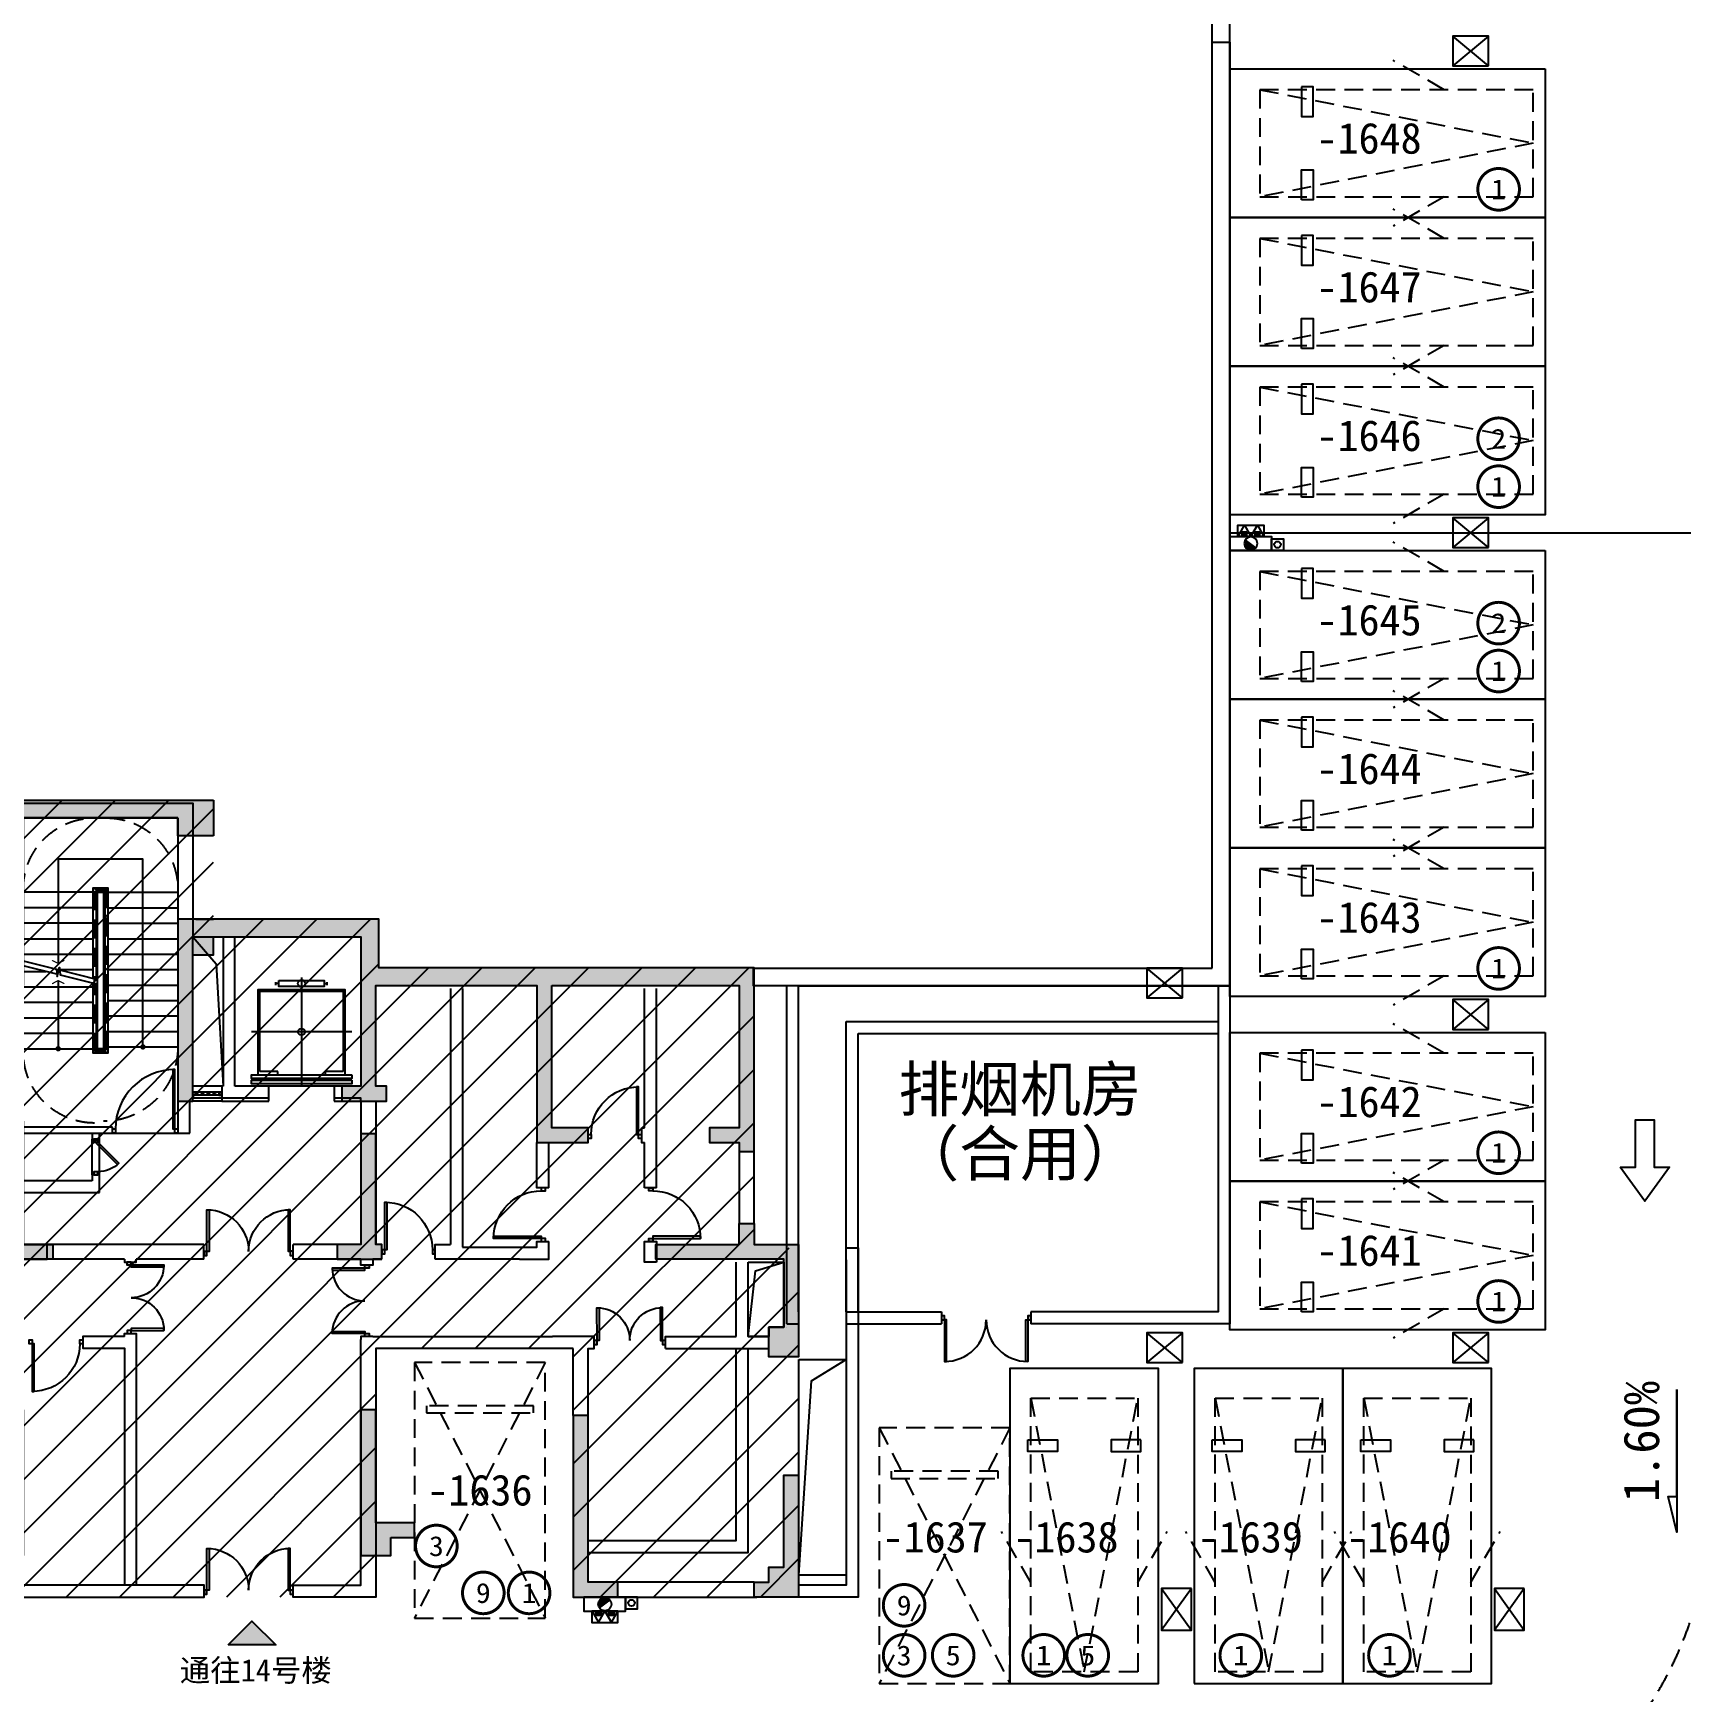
# Model space of a CAD drawing. Header units: millimetres. Extents: x 693907 to 1906102, y -24098 to 332602.
# Drawn here: x 773039 to 800766, y 199045 to 226950 of the extents above; entities that cross this region are included whole.
import ezdxf
from ezdxf.enums import TextEntityAlignment as Align

# ---------------------------------------------------------------- set-up
doc = ezdxf.new("R2010")
doc.units = ezdxf.units.MM
doc.header["$LTSCALE"] = 100
for name, pattern in [('A6-DK-B1F$0$$0$HIDDEN2', [4.7625, 3.175, -1.5875]), ('A6-DK-B1F$0$HIDDEN2', [4.7625, 3.175, -1.5875]), ('X-CORE-BF$0$HIDDEN2', [4.7625, 3.175, -1.5875]), ('X-CORE-BF$0$XG-14CORE-SF$0$X1-CORE-SF$0$HIDDEN2', [4.7625, 3.175, -1.5875])]:
    doc.linetypes.add(name, pattern=pattern)
doc.layers.get('Defpoints').update_dxf_attribs({"color": 189})
for name, color, linetype in [('-ACO-TTLB', 153, 'Continuous'), ('14-HW-B1F$0$S-HATCH-S', 252, 'Continuous'), ('14-HW-B1F$0$xref(dwg引用图层)', 7, 'Continuous'), ('A-HATCH', 251, 'Continuous'), ('A-ROOM-IDEN', 31, 'Continuous'), ('A-WIND-IDEN', 244, 'Continuous'), ('A6-DK-B1F$0$$0$A-PRKG', 175, 'A6-DK-B1F$0$$0$HIDDEN2'), ('A6-DK-B1F$0$A-CONC', 30, 'Continuous'), ('A6-DK-B1F$0$A-DOOR', 190, 'Continuous'), ('A6-DK-B1F$0$A-HOLE-FLOR', 242, 'Continuous'), ('A6-DK-B1F$0$A-PRKG', 175, 'A6-DK-B1F$0$HIDDEN2'), ('A6-DK-B1F$0$A-PRKG-SIGN', 252, 'Continuous'), ('A6-DK-B1F$0$A-TRACK', 77, 'A6-DK-B1F$0$HIDDEN2'), ('A6-DK-B1F$0$A-WALL', 2, 'Continuous'), ('A6-DK-BG-B1F$0$A-DRAIN', 152, 'Continuous'), ('A6-DK-BG-B1F$0$A-STAIR', 142, 'Continuous'), ('A6-W-B1$0$S-WALL-S', 4, 'Continuous'), ('a_parking_number', 120, 'Continuous'), ('DIANJING$0$A-DOOR', 190, 'Continuous'), ('DIANJING$0$A-WALL', 2, 'Continuous'), ('DIANJING$0$XU-CORE-SF$0$XU-CORE-SF$0$A-STAIR', 142, 'Continuous'), ('TP-DK-1(xhs)$0$P-J-DIM-L', 70, 'Continuous'), ('TP-DK-1(xhs)$0$P-X-L', 240, 'Continuous'), ('TP-DK-1(xhs)$0$P-X-M', 2, 'Continuous'), ('TP-DK-1(xhs)$0$P-X-X', 1, 'Continuous'), ('X-BF-14$0$A-WALL', 2, 'Continuous'), ('X-BF-14$0$xref(dwg引用图层)', 7, 'Continuous'), ('X-BF-14$0$XU-CORE-1F-N$0$A-DOOR', 190, 'Continuous'), ('X-BF-14$0$XU-CORE-SF$0$A-DOOR', 190, 'Continuous'), ('X-BF-14$0$XU-CORE-SF$0$XU-CORE-SF$0$A-SILL', 135, 'Continuous'), ('X-CORE-BF$0$A-HOLE-FLOR', 242, 'Continuous'), ('X-CORE-BF$0$A-INDEX', 134, 'Continuous'), ('X-CORE-BF$0$A-RAIL', 55, 'Continuous'), ('X-CORE-BF$0$A-STAIR', 142, 'Continuous'), ('X-CORE-BF$0$A-WALL', 2, 'Continuous'), ('X-CORE-BF$0$XU-CORE-28F-1F$0$A-STAIR', 142, 'Continuous'), ('X-CORE-BF$0$XU-CORE-SF$0$A-EVTR', 193, 'Continuous'), ('X-CORE-BF$0$XU-CORE-SF$0$XU-CORE-SF$0$A-DOOR', 190, 'Continuous'), ('X-CORE-BF$0$XU-CORE-SF$0$XU-CORE-SF$0$A-SILL', 135, 'Continuous'), ('X-CORE-BF$0$XU-CORE-SF$0$XU-CORE-SF$0$A-STAIR', 142, 'Continuous'), ('X-CORE-BF$0$XU-CORE-SF$0$XU-CORE-SF$0$A-WIND', 126, 'Continuous'), ('xref(dwg引用图层)', 7, 'Continuous')]:
    doc.layers.add(name, color=color, linetype=linetype)
doc.layers.add('A6-W-B1$0$S-EDIT', color=241, linetype='Continuous', plot=False)
doc.layers.add('X-CORE-BF$0$XG-14CORE-SF$0$X1-CORE-SF$0$-ACO-PLTW', color=220, linetype='X-CORE-BF$0$XG-14CORE-SF$0$X1-CORE-SF$0$HIDDEN2', plot=False)
doc.layers.add('LVTRY', color=6, linetype='Continuous', lineweight=18)
doc.layers.add('PUB_TEXT', color=7, linetype='Continuous', lineweight=15)
doc.styles.add('-黑体', font='simhei.ttf')
doc.styles.add('A6-DK-BG-B1F$0$华文细黑', font='STXIHEI.TTF')
doc.styles.add('华文细黑', font='STXIHEI.TTF')

# ---------------------------------------------------------------- blocks, each defined once
blk = doc.blocks.new('*U255')
at = {"linetype": 'ByBlock', "lineweight": -2}
for points in [[(86, 735), (85, 35), (50, 35), (51, 735)], [(1416, 734), (1415, 34), (1450, 34), (1451, 734)], [(0, 35), (50, 35), (50, -35), (0, -35)], [(1450, 34), (1500, 34), (1500, -36), (1450, -36)]]:
    blk.add_lwpolyline(points, close=True, dxfattribs=at)
for centre, start, end in [((50, 35), 359.9503, 89.9503), ((1450, 34), 89.9503, 179.9503)]:
    blk.add_arc(centre, 700, start, end, dxfattribs=at)
blk = doc.blocks.new('*U256')
at = {"color": 0, "linetype": 'ByBlock', "lineweight": -2}
for points in [[(-900, -35), (-850, -35), (-850, 35), (-900, 35)], [(-50, -35), (0, -35), (0, 35), (-50, 35)], [(-85, -835), (-85, -35), (-50, -35), (-50, -835)]]:
    blk.add_lwpolyline(points, close=True, dxfattribs=at)
blk.add_arc((-50, -35), 800, 180, 270, dxfattribs=at)
blk = doc.blocks.new('X-CORE-BF$0$XU-CORE-SF$0$A-EVTR-a')
for p, q in [((-430, 1700), (-430, 1750)), ((-380, 1725), (-430, 1725)), ((0, 1825), (0, 0)), ((380, 1725), (430, 1725)), ((430, 1700), (430, 1750)), ((844, 915), (-844, 915)), ((550, 0), (-550, 0))]:
    blk.add_line(p, q)
for points in [[(-380, 1775), (380, 1775), (380, 1675), (-380, 1675)], [(844, 190), (844, 130), (-844, 130), (-844, 190)], [(844, 100), (844, 40), (-844, 40), (-844, 100)]]:
    blk.add_lwpolyline(points, close=True)
for points in [[(-731, 190), (-731, 1625), (731, 1625), (731, 190)], [(-700, 245), (-700, 1595), (700, 1595), (700, 245)], [(-400, 245), (-700, 245)], [(-400, 190), (-400, 245)], [(700, 245), (400, 245)], [(400, 245), (400, 190)]]:
    blk.add_lwpolyline(points)
blk.add_circle((0, 1725), 60)
blk.add_ellipse((0, 915), major_axis=(-60.1, 0), ratio=0.918919, start_param=-1.570796, end_param=4.712389)
blk = doc.blocks.new('*U236')
for p, q in [((-25, 0), (-25, 490)), ((25, 0), (25, 490))]:
    blk.add_line(p, q)
for points in [[(25, 490), (-25, 490), (-25, 440), (25, 440)], [(25, 490), (-25, 490), (-25, 440), (25, 440)], [(22, 487), (-22, 487), (-22, 443), (22, 443)], [(22, 487), (-22, 487), (-22, 443), (22, 443)], [(16, 395), (13, 395), (13, 399), (-16, 445), (-16, 450), (-13, 450), (-13, 446), (16, 400), (16, 395)], [(16, 295), (13, 295), (13, 299), (-16, 345), (-16, 350), (-13, 350), (-13, 346), (16, 300), (16, 295)], [(25, 0), (-25, 0), (-25, 50), (25, 50)], [(25, 0), (-25, 0), (-25, 50), (25, 50)], [(22, 3), (-22, 3), (-22, 47), (22, 47)], [(22, 3), (-22, 3), (-22, 47), (22, 47)], [(16, 195), (13, 195), (13, 199), (-16, 245), (-16, 250), (-13, 250), (-13, 246), (16, 200), (16, 195)], [(16, 95), (13, 95), (13, 99), (-16, 145), (-16, 150), (-13, 150), (-13, 146), (16, 100), (16, 95)]]:
    blk.add_lwpolyline(points, close=True)
blk = doc.blocks.new('*U237')
at = {"color": 0, "linetype": 'ByBlock', "lineweight": -2}
for points in [[(-85, 1035), (-85, 35), (-50, 35), (-50, 1035)], [(-1100, 35), (-1050, 35), (-1050, -35), (-1100, -35)], [(-50, 35), (0, 35), (0, -35), (-50, -35)]]:
    blk.add_lwpolyline(points, close=True, dxfattribs=at)
blk.add_arc((-50, 35), 1000, 90, 180, dxfattribs=at)
blk = doc.blocks.new('*U234')
blk.add_line((0, 1146), (0, 0))
at = {"const_width": 20}
blk.add_lwpolyline([(-103, 1092), (0, 1146), (103, 1092)], dxfattribs=at)
at = {"const_width": 45}
blk.add_lwpolyline([(-6, -22, 1), (6, 22, 1)], format="xyb", close=True, dxfattribs=at)
blk = doc.blocks.new('*U235')
blk.add_lwpolyline([(0, 0), (0, 3158), (1425, 3158), (1425, 1402)])
at = {"const_width": 20}
blk.add_lwpolyline([(1528, 1456), (1425, 1402), (1322, 1456)], dxfattribs=at)
at = {"const_width": 45}
blk.add_lwpolyline([(-6, -22, 1), (6, 22, 1)], format="xyb", close=True, dxfattribs=at)
blk = doc.blocks.new('X-CORE-BF')
at = {"layer": 'X-CORE-BF$0$A-HOLE-FLOR'}
blk.add_lwpolyline([(10090, 11610), (9693, 11157), (9580, 9100)], dxfattribs=at)
at = {"layer": 'X-CORE-BF$0$A-INDEX'}
for points in [[(12940, 11208), (12380, 11068), (12371, 10942), (12332, 11097), (12322, 10971), (11690, 10813)], [(12329, 11055), (11690, 10896)], [(12374, 10984), (12940, 11126)]]:
    blk.add_lwpolyline(points, dxfattribs=at)
at = {"layer": 'X-CORE-BF$0$A-RAIL'}
for points in [[(11765, 10914), (11765, 12435), (11515, 12435), (11515, 9655), (11765, 9655), (11765, 10832)], [(11715, 10819), (11715, 9705), (11565, 9705), (11565, 12385), (11715, 12385), (11715, 10902)]]:
    blk.add_lwpolyline(points, dxfattribs=at)
at = {"layer": 'X-CORE-BF$0$A-STAIR'}
blk.add_lwpolyline([(11590, 12360), (11590, 9730), (11690, 9730), (11690, 12360)], close=True, dxfattribs=at)
at = {"layer": 'X-CORE-BF$0$A-STAIR', "linetype": 'X-CORE-BF$0$HIDDEN2'}
for centre, radius, start, end in [((11540, 12410), 1200, 89.7585, 182.388), ((11740, 12410), 1200, 357.612, 90.2415), ((11590, 9760), 1250, 180, 270), ((11740, 9680), 1200, 270, 1.6924)]:
    blk.add_arc(centre, radius, start, end, dxfattribs=at)
at = {"layer": 'X-CORE-BF$0$A-WALL'}
for p, q in [((12940, 13610), (10340, 13610)), ((10340, 13610), (10340, 8410)), ((12940, 8410), (12940, 13610)), ((9380, 11610), (7260, 11610)), ((7260, 11610), (7260, 9100)), ((9380, 9100), (9380, 11610)), ((10090, 11610), (9580, 11610)), ((9580, 11610), (9580, 9100)), ((10090, 9100), (10090, 11610)), ((13190, 10890), (13190, 8310)), ((7260, 9100), (7710, 9100)), ((7710, 9100), (7710, 8850)), ((8810, 8850), (8810, 9100)), ((8810, 9100), (9380, 9100)), ((9580, 9100), (9600, 9100)), ((9600, 9100), (9600, 8850)), ((10090, 8850), (10090, 9100)), ((10090, 9100), (10090, 9100)), ((7710, 8850), (7583, 8850)), ((9600, 8850), (8810, 8850)), ((10140, 8850), (10090, 8850)), ((10140, 8310), (10140, 8850)), ((10340, 8410), (10340, 8410)), ((10340, 8410), (10340, 8310)), ((11440, 8310), (11440, 8410)), ((11440, 8410), (12940, 8410)), ((13190, 8510), (13190, 8510)), ((13190, 8510), (13190, 8310)), ((10340, 8310), (10140, 8310)), ((11660, 8310), (11440, 8310)), ((11780, 8310), (11660, 8310)), ((11660, 8310), (11660, 8310)), ((13190, 8310), (11780, 8310)), ((11780, 8310), (11780, 8310))]:
    blk.add_line(p, q, dxfattribs=at)
for points in [[(13190, 10890), (13190, 13860), (10090, 13860), (10090, 11610)], [(7010, 9100), (7010, 10790)]]:
    blk.add_lwpolyline(points, dxfattribs=at)
at = {"layer": 'X-CORE-BF$0$XG-14CORE-SF$0$X1-CORE-SF$0$-ACO-PLTW'}
blk.add_lwpolyline([(11740, 12410), (11540, 12410), (11540, 9680), (11740, 9680)], close=True, dxfattribs=at)
at = {"layer": 'X-CORE-BF$0$XU-CORE-28F-1F$0$A-STAIR'}
for p, q in [((11715, 11580), (11690, 11580)), ((12940, 11580), (11765, 11580)), ((11715, 11320), (11690, 11320)), ((12940, 11320), (11765, 11320)), ((11715, 11060), (11690, 11060)), ((12329, 11060), (11765, 11060)), ((12380, 11060), (12341, 11060)), ((12940, 11030), (12557, 11030)), ((11715, 10770), (11690, 10770)), ((12940, 10770), (11765, 10770)), ((11715, 10510), (11690, 10510)), ((12940, 10510), (11765, 10510)), ((11715, 10250), (11690, 10250)), ((12940, 10250), (11765, 10250)), ((11715, 9990), (11690, 9990)), ((12940, 9990), (11765, 9990)), ((11715, 9730), (11690, 9730)), ((12940, 9730), (11765, 9730))]:
    blk.add_line(p, q, dxfattribs=at)
for points in [[(11515, 12360), (10340, 12360)], [(11590, 12360), (11565, 12360)], [(11690, 12360), (11715, 12360)], [(11765, 12360), (12940, 12360)], [(11515, 12100), (10340, 12100)], [(11590, 12100), (11565, 12100)], [(11690, 12100), (11715, 12100)], [(11765, 12100), (12940, 12100)], [(11515, 11840), (10340, 11840)], [(11590, 11840), (11565, 11840)], [(11690, 11840), (11715, 11840)], [(11765, 11840), (12940, 11840)], [(11515, 11580), (10340, 11580)], [(11590, 11580), (11565, 11580)], [(11515, 11320), (10340, 11320)], [(11590, 11320), (11565, 11320)], [(11515, 11060), (10340, 11060)], [(11590, 11060), (11565, 11060)], [(11515, 10800), (10340, 10800)], [(11590, 10800), (11565, 10800)], [(11515, 10540), (10340, 10540)], [(11590, 10540), (11565, 10540)], [(11515, 10280), (10340, 10280)], [(11590, 10280), (11565, 10280)], [(11515, 10020), (10340, 10020)], [(11590, 10020), (11565, 10020)], [(11515, 9760), (10340, 9760)], [(11590, 9760), (11565, 9760)]]:
    blk.add_lwpolyline(points, dxfattribs=at)
at = {"layer": 'X-CORE-BF$0$XU-CORE-SF$0$XU-CORE-SF$0$A-SILL'}
for points in [[(9600, 9100), (10090, 9100)], [(9600, 8850), (10090, 8850)]]:
    blk.add_lwpolyline(points, dxfattribs=at)
at = {"layer": 'X-CORE-BF$0$XU-CORE-SF$0$XU-CORE-SF$0$A-STAIR'}
blk.add_lwpolyline([(11440, 8310), (10340, 8310)], dxfattribs=at)
at = {"layer": 'X-CORE-BF$0$A-INDEX'}
blk.add_blockref('*U235', (10927, 9760), dxfattribs=at)
at = {"layer": 'X-CORE-BF$0$A-INDEX', "xscale": -1}
blk.add_blockref('*U234', (12352, 9730), dxfattribs=at)
at = {"layer": 'X-CORE-BF$0$XU-CORE-SF$0$A-EVTR', "xscale": -1}
blk.add_blockref('X-CORE-BF$0$XU-CORE-SF$0$A-EVTR-a', (8260, 9100), dxfattribs=at)
at = {"layer": 'X-CORE-BF$0$XU-CORE-SF$0$XU-CORE-SF$0$A-DOOR', "extrusion": (0, 0, -1), "zscale": -1}
blk.add_blockref('*U237', (-10340, 8345), dxfattribs=at)
at = {"layer": 'X-CORE-BF$0$XU-CORE-SF$0$XU-CORE-SF$0$A-WIND', "rotation": 270}
blk.add_blockref('*U236', (9600, 8973), dxfattribs=at)
blk = doc.blocks.new('*U252')
at = {"color": 0, "linetype": 'ByBlock', "lineweight": -2}
for points in [[(-85, 835), (-85, 35), (-50, 35), (-50, 835)], [(-900, 35), (-850, 35), (-850, -35), (-900, -35)], [(-50, 35), (0, 35), (0, -35), (-50, -35)]]:
    blk.add_lwpolyline(points, close=True, dxfattribs=at)
blk.add_arc((-50, 35), 800, 90, 180, dxfattribs=at)
blk = doc.blocks.new('*U258')
at = {"color": 0, "linetype": 'ByBlock', "lineweight": -2}
for points in [[(85, 835), (85, 35), (50, 35), (50, 835)], [(50, 35), (0, 35), (0, -35), (50, -35)], [(900, 35), (850, 35), (850, -35), (900, -35)]]:
    blk.add_lwpolyline(points, close=True, dxfattribs=at)
blk.add_arc((50, 35), 800, 360, 90, dxfattribs=at)
blk = doc.blocks.new('*U257')
at = {"linetype": 'ByBlock', "lineweight": -2}
for points in [[(86, 585), (85, 35), (50, 35), (51, 585)], [(1116, 584), (1115, 34), (1150, 34), (1151, 584)], [(0, 35), (50, 35), (50, -35), (0, -35)], [(1150, 34), (1200, 34), (1200, -36), (1150, -36)]]:
    blk.add_lwpolyline(points, close=True, dxfattribs=at)
for centre, start, end in [((50, 35), 359.9503, 89.9503), ((1150, 34), 89.9503, 179.9503)]:
    blk.add_arc(centre, 550, start, end, dxfattribs=at)
blk = doc.blocks.new('*U261')
at = {"linetype": 'ByBlock', "lineweight": -2}
for points in [[(-428, 364), (-75, 10), (-50, 35), (-404, 389)], [(-600, 35), (-550, 35), (-550, -35), (-600, -35)], [(-50, 35), (0, 35), (0, -35), (-50, -35)]]:
    blk.add_lwpolyline(points, close=True, dxfattribs=at)
blk.add_arc((-50, 35), 500, 135, 180, dxfattribs=at)
blk = doc.blocks.new('DIANJING')
at = {"layer": 'DIANJING$0$A-WALL'}
for p, q in [((13190, 8510), (13190, 8510)), ((13190, 8510), (13190, 6190)), ((11660, 8310), (11540, 8310)), ((11660, 8210), (11660, 8310)), ((11780, 8210), (11660, 8210)), ((12940, 8310), (11780, 8310)), ((11780, 8310), (11780, 8210)), ((12940, 7510), (12940, 8310)), ((11660, 7310), (11660, 7610)), ((11660, 7610), (11780, 7610)), ((11780, 7610), (11780, 7510)), ((11780, 7310), (11660, 7310)), ((11780, 7510), (12940, 7510)), ((12940, 7310), (11780, 7310)), ((11780, 7310), (11780, 7310)), ((12940, 6440), (12940, 7310)), ((12540, 6430), (12540, 6440)), ((12540, 6440), (12940, 6440)), ((12540, 6190), (12540, 6430)), ((12540, 6430), (12540, 6430)), ((13190, 6190), (12540, 6190))]:
    blk.add_line(p, q, dxfattribs=at)
at = {"layer": 'DIANJING$0$XU-CORE-SF$0$XU-CORE-SF$0$A-STAIR'}
for points in [[(11660, 7610), (11660, 8210)], [(11780, 7610), (11780, 8210)]]:
    blk.add_lwpolyline(points, dxfattribs=at)
at = {"layer": 'DIANJING$0$A-DOOR', "rotation": 90}
blk.add_blockref('*U261', (11720, 8210), dxfattribs=at)
blk = doc.blocks.new('X-BF-14')
at = {"layer": 'X-BF-14$0$A-WALL'}
for p, q in [((35808, 6190), (34390, 6190)), ((34845, 6390), (35808, 6390))]:
    blk.add_line(p, q, dxfattribs=at)
for points in [[(34645, 10740), (34645, 6440)], [(34845, 10740), (34845, 6390)], [(37910, 8400), (37910, 10740)], [(38110, 7390), (38110, 10740)], [(31590, 8900), (30800, 8900)], [(33140, 8850), (33140, 6440), (32000, 6440)], [(33140, 8850), (33140, 8900), (32690, 8900)], [(33390, 8850), (33390, 6440)], [(37860, 8400), (37860, 8150), (37910, 8150)], [(37860, 8400), (37910, 8400)], [(36300, 7390), (36100, 7390), (36100, 8150)], [(36300, 7390), (36300, 8150)], [(37910, 7390), (37910, 8150)], [(39500, 8000), (39500, 6790)], [(39750, 6790), (39750, 8000)], [(38110, 7390), (37910, 7390)], [(30499, 6440), (27860, 6440)], [(30499, 6190), (30499, 6440)], [(32000, 6190), (32000, 6440)], [(33490, 6440), (33390, 6440)], [(33490, 6190), (33490, 6440)], [(34390, 6190), (34390, 6440), (34645, 6440)], [(35808, 6390), (36100, 6390), (36100, 6490), (36300, 6490)], [(35808, 6190), (36300, 6190), (36300, 6490)], [(38110, 6140), (37910, 6140), (37910, 6490), (38110, 6490), (38110, 6140)], [(29160, 6190), (27860, 6190)], [(29160, 6190), (29160, 6143), (29360, 6143), (29360, 6190)], [(30499, 6190), (29360, 6190)], [(33140, 6190), (32000, 6190)], [(33340, 6190), (33340, 6090), (33140, 6090), (33140, 6190)], [(33490, 6190), (33340, 6190)], [(33390, 6190), (33390, 6190), (33340, 6190)], [(39450, 4890), (39450, 6140)], [(39650, 4890), (39650, 6140)], [(41300, 6180), (41300, 6380), (41500, 6380), (41500, 510), (40500, 510)], [(41300, 6180), (41300, 6180), (41300, 710), (40500, 710)], [(29160, 4893), (28460, 4893), (28460, 4693), (29160, 4693), (29160, 710)], [(29160, 4893), (29160, 4943), (29360, 4943), (29360, 4893)], [(29360, 4893), (29360, 710)], [(36363, 4690), (36363, 4690), (33390, 4690), (33390, 510), (32000, 510), (32000, 710), (33140, 710), (33140, 4840)], [(33340, 4890), (33340, 4890), (33140, 4890), (33140, 4840)], [(33340, 4890), (36363, 4890)], [(36960, 3560), (36960, 4690), (37060, 4690), (37060, 4890), (36363, 4890), (36363, 4890)], [(38260, 4690), (38260, 4890), (39450, 4890)], [(39650, 4890), (40000, 4890)], [(27210, 4693), (27210, 510), (30500, 510), (30500, 710), (27210, 710)], [(36710, 4690), (36363, 4690)], [(36710, 3560), (36710, 4690)], [(36960, 1260), (39650, 1260), (39650, 4690)], [(36960, 1460), (39450, 1460), (39450, 4690)], [(38260, 4690), (40000, 4690)], [(39750, 760), (37461, 760)], [(37460, 510), (39800, 510)]]:
    blk.add_lwpolyline(points, dxfattribs=at)
at = {"layer": 'X-BF-14$0$A-WALL', "color": 1, "linetype": 'ByBlock'}
blk.add_lwpolyline([(39650, 6140), (40250, 6140), (40250, 5050), (40000, 5050), (40000, 4890), (39650, 4890)], close=True, dxfattribs=at)
blk.add_lwpolyline([(39650, 4890), (39774, 5994), (40250, 6140)], dxfattribs=at)
at = {"layer": 'X-BF-14$0$XU-CORE-SF$0$XU-CORE-SF$0$A-SILL'}
blk.add_lwpolyline([(30800, 8900), (30310, 8900)], dxfattribs=at)
at = {"layer": 'X-BF-14$0$xref(dwg引用图层)', "xscale": -1}
blk.add_blockref('X-CORE-BF', (40400, 0), dxfattribs=at)
at = {"layer": 'X-BF-14$0$xref(dwg引用图层)', "xscale": -1, "rotation": 359.9999996203618}
blk.add_blockref('DIANJING', (40400, 0), dxfattribs=at)
at = {"layer": 'X-BF-14$0$XU-CORE-1F-N$0$A-DOOR', "xscale": -1}
for name, p in [('*U255', (32000, 6288)), ('*U257', (38260, 4791)), ('*U255', (32000, 593))]:
    blk.add_blockref(name, p, dxfattribs=at)
at = {"layer": 'X-BF-14$0$XU-CORE-1F-N$0$A-DOOR', "xscale": -1, "rotation": 270}
blk.add_blockref('*U257', (29240, 4943), dxfattribs=at)
at = {"layer": 'X-BF-14$0$XU-CORE-1F-N$0$A-DOOR', "rotation": 90}
blk.add_blockref('*U257', (33240, 4890), dxfattribs=at)
at = {"layer": 'X-BF-14$0$XU-CORE-SF$0$A-DOOR', "extrusion": (0, 0, -1), "zscale": -1}
for name, p in [('*U258', (-37860, 8255)), ('*U252', (-33490, 6315)), ('*U256', (-27560, 4802))]:
    blk.add_blockref(name, p, dxfattribs=at)
at = {"layer": 'X-BF-14$0$XU-CORE-SF$0$A-DOOR', "extrusion": (0, 0, -1), "zscale": -1, "rotation": 270}
for name, p in [('*U252', (-36206, 6490)), ('*U256', (-38014, 6490))]:
    blk.add_blockref(name, p, dxfattribs=at)
blk = doc.blocks.new('14#-W-B1F')
at = {"color": 0, "linetype": 'ByBlock', "lineweight": -2}
for p, q in [((9740, 13910), (13240, 13910)), ((9740, 13310), (9740, 13910)), ((13240, 13910), (13240, 13295)), ((27160, 11090), (27160, 13910)), ((27160, 13910), (27460, 13910)), ((27460, 13910), (30660, 13910)), ((30660, 13910), (30660, 13310)), ((10340, 13610), (10340, 13310)), ((12940, 13610), (10340, 13610)), ((12940, 13510), (12940, 13610)), ((12940, 10790), (12940, 13510)), ((27460, 13610), (27460, 10790)), ((30060, 13610), (27460, 13610)), ((30060, 13310), (30060, 13610)), ((10340, 13310), (9740, 13310)), ((13240, 13295), (13240, 11090)), ((13240, 13295), (13240, 13295)), ((30660, 13310), (30060, 13310)), ((15800, 11090), (15800, 12210)), ((15800, 12210), (24600, 12210)), ((24600, 12210), (24600, 11090)), ((16150, 11860), (19300, 11860)), ((16150, 11860), (16150, 8400)), ((19300, 8400), (19300, 11860)), ((19550, 11860), (20850, 11860)), ((19550, 11860), (19550, 8150)), ((20850, 11860), (20850, 8150)), ((21100, 11860), (24250, 11860)), ((21100, 8400), (21100, 11860)), ((24250, 8400), (24250, 11860)), ((30360, 11910), (30660, 11910)), ((13240, 11090), (15450, 11090)), ((15450, 11090), (15800, 11090)), ((24600, 11090), (27160, 11090)), ((15900, 10790), (12940, 10790)), ((15900, 8150), (15900, 10790)), ((24500, 10790), (24500, 8150)), ((27460, 10790), (24500, 10790)), ((16150, 8400), (16760, 8400)), ((16760, 8400), (16760, 8150)), ((18950, 8400), (19300, 8400)), ((18950, 8150), (18950, 8400)), ((21450, 8400), (21100, 8400)), ((21450, 8150), (21450, 8400)), ((23640, 8400), (24250, 8400)), ((23640, 8150), (23640, 8400)), ((16760, 8150), (15900, 8150)), ((19300, 8150), (18950, 8150)), ((19300, 7700), (19300, 8150)), ((19550, 8150), (19550, 7700)), ((20850, 8150), (20850, 7700)), ((21100, 8150), (21450, 8150)), ((21100, 7700), (21100, 8150)), ((24500, 8150), (23640, 8150)), ((39750, 8150), (39750, 8150)), ((19550, 7700), (19300, 7700)), ((20850, 7700), (21100, 7700)), ((-50, 6490), (-50, 6490)), ((40300, 5050), (40300, 5050)), ((37200, 510), (37200, 510))]:
    blk.add_line(p, q, dxfattribs=at)
for points in [[(9740, 11610), (9740, 11310), (10090, 11310), (10090, 8850), (10340, 8850), (10340, 11910), (6960, 11910), (6960, 11090), (650, 11090), (650, 6490), (-100, 6490), (-100, 510), (4440, 510), (4440, 810), (3690, 810), (3690, 3560), (3440, 3560), (3440, 810), (200, 810), (200, 6190), (250, 6190), (250, 6190), (2300, 6190), (2300, 6440), (950, 6440), (950, 8150), (1250, 8150), (1250, 8400), (950, 8400), (950, 10790), (4050, 10790), (4050, 8400), (3440, 8400), (3440, 8150), (4300, 8150), (4300, 10790), (7010, 10790), (7010, 9100), (6833, 9100), (6833, 8850), (7583, 8850), (7583, 9100), (7260, 9100), (7260, 11610), (9740, 11610)], [(36350, 10790), (39500, 10790), (39500, 8400), (39000, 8400), (39000, 8150), (39500, 8150), (39500, 8000), (39750, 8000), (39750, 9250), (39750, 11090), (36350, 11090), (33440, 11090), (33440, 11910), (30060, 11910), (30060, 8850), (30310, 8850), (30310, 11310), (30660, 11310), (30660, 11610), (33140, 11610), (33140, 9100), (32817, 9100), (32817, 8850), (33340, 8850), (33567, 8850), (33567, 9100), (33390, 9100), (33390, 10790), (36100, 10790), (36100, 8150), (36960, 8150), (36960, 8400), (36350, 8400), (36350, 10790)], [(40500, 5050), (40500, 5050), (40500, 4550), (40000, 4550), (40000, 5050), (40250, 5050), (40250, 6190), (38100, 6190), (38100, 6440), (39500, 6440), (39500, 6790), (39750, 6790), (39750, 6440), (40500, 6440), (40500, 4740), (40500, 4740)], [(27460, 1210), (27210, 1210), (27210, 1510), (26560, 1510), (26560, 1760), (27210, 1760), (27210, 3660), (27460, 3660), (27460, 1210)], [(16510, 510), (17260, 510), (17260, 760), (17010, 760), (17010, 1035), (16760, 1035), (16760, 3560), (16510, 3560), (16510, 810)], [(40500, 2060), (40500, 560), (40500, 510), (39750, 510), (39750, 760), (40000, 760), (40000, 1010), (40250, 1010), (40250, 2560), (40500, 2560), (40500, 2060)], [(16510, 1035), (16510, 510), (17010, 510)], [(23890, 1010), (23891, 1010), (23891, 510), (23392, 510)], [(40500, 1010), (40500, 510), (40000, 510)]]:
    blk.add_lwpolyline(points, dxfattribs=at)
for points in [[(13190, 8510), (12940, 8510), (12940, 6440), (12440, 6440), (12440, 6190), (13190, 6190)], [(27210, 8510), (27460, 8510), (27460, 6440), (27960, 6440), (27960, 6190), (27210, 6190)], [(6910, 6190), (6910, 6440), (7010, 6440), (7010, 8300), (7260, 8300), (7260, 6440), (7660, 6440), (7660, 6190), (7060, 6190)], [(33490, 6190), (33490, 6440), (33390, 6440), (33390, 8300), (33140, 8300), (33140, 6440), (32740, 6440), (32740, 6190), (33340, 6190)], [(19300, 6440), (17450, 6440), (17450, 6190), (19550, 6190), (19550, 6940), (19300, 6940)], [(21100, 6440), (22950, 6440), (22950, 6190), (20850, 6190), (20850, 6940), (21100, 6940)], [(7260, 1210), (6760, 1210), (6760, 1510), (6360, 1510), (6360, 1760), (7010, 1760), (7010, 3660), (7260, 3660), (7260, 1710)], [(13190, 1510), (13840, 1510), (13840, 1760), (13190, 1760), (13190, 3660), (12940, 3660), (12940, 1210), (13190, 1210)], [(33640, 1510), (34040, 1510), (34040, 1760), (33390, 1760), (33390, 3660), (33140, 3660), (33140, 1710), (33140, 1210), (33640, 1210)], [(23392, 760), (23392, 1010), (23640, 1010), (23640, 3560), (23890, 3560), (23891, 510), (23140, 510), (23140, 760)], [(37461, 510), (37461, 760), (36960, 760), (36960, 3560), (36710, 3560), (36711, 510)]]:
    blk.add_lwpolyline(points, close=True, dxfattribs=at)
blk = doc.blocks.new('14-HW-B1F')
at = {"layer": '14-HW-B1F$0$S-HATCH-S'}
h = blk.add_hatch(color=256, dxfattribs=at)
h.dxf.hatch_style = 1
h.paths.add_polyline_path([(18950, 8150), (18950, 8400), (19300, 8400), (19300, 11860), (16150, 11860), (16150, 8400), (16760, 8400), (16760, 8150), (15900, 8150), (15900, 10790), (12940, 10790), (12940, 13510), (12940, 13610), (10340, 13610), (10340, 13310), (9740, 13310), (9740, 13910), (13240, 13910), (13240, 13295), (13240, 13295), (13240, 11090), (15450, 11090), (15800, 11090), (15800, 12210), (24600, 12210), (24600, 11090), (27160, 11090), (27160, 13910), (27460, 13910), (30660, 13910), (30660, 13310), (30060, 13310), (30060, 13610), (27460, 13610), (27460, 10790), (24500, 10790), (24500, 8150), (23640, 8150), (23640, 8400), (24250, 8400), (24250, 11860), (21100, 11860), (21100, 8400), (21450, 8400), (21450, 8150), (21100, 8150), (21100, 7700), (20850, 7700), (20850, 8150), (20850, 11860), (19550, 11860), (19550, 8150), (19550, 7700), (19300, 7700), (19300, 8150)])
h = blk.add_hatch(color=256, dxfattribs=at)
h.dxf.hatch_style = 1
h.paths.add_polyline_path([(33440, 11910), (30060, 11910), (30060, 8850), (30310, 8850), (30310, 11310), (30660, 11310), (30660, 11610), (33140, 11610), (33140, 9100), (32817, 9100), (32817, 8850), (33340, 8850), (33567, 8850), (33567, 9100), (33390, 9100), (33390, 10790), (36100, 10790), (36100, 8150), (36960, 8150), (36960, 8400), (36350, 8400), (36350, 10790), (39500, 10790), (39500, 8400), (39000, 8400), (39000, 8150), (39500, 8150), (39500, 8000), (39750, 8000), (39750, 9250), (39750, 11090), (36350, 11090), (33440, 11090)])
h = blk.add_hatch(color=256, dxfattribs=at)
h.dxf.hatch_style = 1
h.paths.add_polyline_path([(27210, 8510), (27460, 8510), (27460, 6440), (27960, 6440), (27960, 6190), (27210, 6190)])
h = blk.add_hatch(color=256, dxfattribs=at)
h.dxf.hatch_style = 1
h.paths.add_polyline_path([(33490, 6190), (33490, 6440), (33390, 6440), (33390, 8300), (33140, 8300), (33140, 6440), (32740, 6440), (32740, 6190), (33340, 6190)], flags=17)
h = blk.add_hatch(color=256, dxfattribs=at)
h.dxf.hatch_style = 1
h.paths.add_polyline_path([(40500, 6440), (39750, 6440), (39750, 6790), (39500, 6790), (39500, 6440), (38100, 6440), (38100, 6190), (40250, 6190), (40250, 5050), (40000, 5050), (40000, 4550), (40500, 4550), (40500, 5050)])
blk.add_hatch(color=256, dxfattribs=at).paths.add_polyline_path([(33390, 3660), (33140, 3660), (33140, 1710), (33140, 1210), (33640, 1210), (33640, 1510), (34040, 1510), (34040, 1760), (33390, 1760)])
h = blk.add_hatch(color=256, dxfattribs=at)
h.dxf.hatch_style = 1
h.paths.add_polyline_path([(37461, 510), (37461, 760), (36960, 760), (36960, 3560), (36710, 3560), (36711, 510)], flags=17)
h = blk.add_hatch(color=256, dxfattribs=at)
h.dxf.hatch_style = 1
h.paths.add_polyline_path([(40500, 2560), (40250, 2560), (40250, 1010), (40000, 1010), (40000, 760), (39750, 760), (39750, 510), (40500, 510), (40500, 560), (40500, 2060)])
at = {"layer": '14-HW-B1F$0$xref(dwg引用图层)'}
blk.add_blockref('14#-W-B1F', (0, 0), dxfattribs=at)
blk = doc.blocks.new('BF1')
at = {"layer": 'xref(dwg引用图层)'}
for name in ['14-HW-B1F', '14#-W-B1F']:
    blk.add_blockref(name, (3195, 200145), dxfattribs=at)
blk = doc.blocks.new('TP-DK-1(xhs)$0$PG01.1')
at = {"color": 1}
for p, q in [((108, 187), (0, 0)), ((80, 72), (66, 58)), ((89, 72), (66, 48)), ((99, 72), (66, 39)), ((109, 72), (66, 29)), ((118, 72), (66, 20)), ((128, 72), (66, 10)), ((138, 72), (66, 0)), ((147, 72), (76, 0)), ((150, 65), (85, 0)), ((150, 56), (94, 0)), ((150, 46), (104, 0)), ((216, 0), (108, 187)), ((150, 36), (114, 0)), ((150, 27), (123, 0)), ((150, 17), (133, 0)), ((150, 8), (142, 0)), ((324, 187), (216, 0)), ((296, 72), (282, 58)), ((305, 72), (282, 48)), ((315, 72), (282, 39)), ((325, 72), (282, 29)), ((334, 72), (282, 20)), ((344, 72), (282, 10)), ((354, 72), (282, 0)), ((363, 72), (292, 0)), ((366, 65), (301, 0)), ((366, 56), (310, 0)), ((366, 46), (320, 0)), ((432, 0), (324, 187)), ((366, 36), (330, 0)), ((366, 27), (339, 0)), ((366, 17), (349, 0)), ((366, 8), (358, 0))]:
    blk.add_line(p, q, dxfattribs=at)
at = {"color": 2}
for p, q in [((0, 0), (216, 0)), ((216, 0), (432, 0))]:
    blk.add_line(p, q, dxfattribs=at)
at = {"color": 1}
for points in [[(0, 0), (436, 0), (436, 190), (0, 190)], [(66, 72), (150, 72), (150, 0), (66, 0)], [(282, 72), (366, 72), (366, 0), (282, 0)]]:
    blk.add_lwpolyline(points, close=True, dxfattribs=at)
blk = doc.blocks.new('TP-DK-1(xhs)$0$PG02.4')
blk.add_hatch(color=1).paths.add_polyline_path([(265, 48, 0.699012), (461, 120, 0.141488), (444, 179)])
at = {"color": 1}
blk.add_line((265, 48), (444, 179), dxfattribs=at)
blk.add_lwpolyline([(0, 0), (700, 0), (700, 240), (0, 240)], close=True, dxfattribs=at)
blk.add_circle((350, 120), 111, dxfattribs=at)
blk = doc.blocks.new('TP-DK-1(xhs)')
at = {"layer": 'TP-DK-1(xhs)$0$P-J-DIM-L', "color": 8, "true_color": 0x808080, "elevation": 0}
blk.add_lwpolyline([(51650, 218250), (51650, 218450), (51850, 218450), (51850, 218250)], close=True, dxfattribs=at)
at = {"layer": 'TP-DK-1(xhs)$0$P-J-DIM-L', "color": 8, "true_color": 0x808080}
blk.add_lwpolyline([(40785, 200655), (40785, 200455), (40985, 200455), (40985, 200655)], close=True, dxfattribs=at)
at = {"layer": 'TP-DK-1(xhs)$0$P-X-L'}
for centre in [(51750, 218350, 0), (40885, 200555)]:
    blk.add_circle(centre, 55, dxfattribs=at)
at = {"layer": 'TP-DK-1(xhs)$0$P-X-M', "extrusion": (0, 0, -1), "zscale": -1}
blk.add_blockref('TP-DK-1(xhs)$0$PG01.1', (-51518, 218490, 0), dxfattribs=at)
at = {"layer": 'TP-DK-1(xhs)$0$P-X-M', "extrusion": (0, 0, -1), "xscale": -1, "zscale": -1, "rotation": 180}
blk.add_blockref('TP-DK-1(xhs)$0$PG01.1', (-40654, 200415), dxfattribs=at)
at = {"layer": 'TP-DK-1(xhs)$0$P-X-X', "xscale": -1}
blk.add_blockref('TP-DK-1(xhs)$0$PG02.4', (51650, 218250, 0), dxfattribs=at)
at = {"layer": 'TP-DK-1(xhs)$0$P-X-X', "rotation": 180}
blk.add_blockref('TP-DK-1(xhs)$0$PG02.4', (40785, 200655), dxfattribs=at)
blk = doc.blocks.new('A6-W-B1$0$Z-1')
at = {"layer": 'A6-W-B1$0$S-EDIT'}
for p, q in [((91833, 54151), (92533, 54651)), ((91833, 54651), (92533, 54151))]:
    blk.add_line(p, q, dxfattribs=at)
at = {"layer": 'A6-W-B1$0$S-WALL-S', "color": 0, "linetype": 'ByBlock', "lineweight": -2}
blk.add_lwpolyline([(91833, 54651), (91833, 54151), (92533, 54151), (92533, 54651), (91833, 54651)], dxfattribs=at)
blk = doc.blocks.new('A6-W-B1$0$Z-2')
at = {"layer": 'A6-W-B1$0$S-EDIT'}
for p, q in [((72869, 44139), (73369, 43539)), ((73369, 44139), (72869, 43539))]:
    blk.add_line(p, q, dxfattribs=at)
at = {"layer": 'A6-W-B1$0$S-WALL-S', "color": 0, "linetype": 'ByBlock', "lineweight": -2}
blk.add_lwpolyline([(73369, 44139), (72869, 44139), (72869, 43539), (73369, 43539), (73369, 44139)], dxfattribs=at)
blk = doc.blocks.new('A6-W-B1', base_point=(85957, 40190))
at = {"layer": 'A6-W-B1$0$S-WALL-S'}
blk.add_lwpolyline([(136607, 251420), (136607, 266990), (136907, 266990), (136907, 251120), (128893, 251120), (128893, 251420), (136607, 251420)], dxfattribs=at)
at = {"layer": 'A6-W-B1$0$S-WALL-S', "rotation": 270}
for name, p in [('A6-W-B1$0$Z-2', (97118, 339959)), ('A6-W-B1$0$Z-2', (97118, 331859)), ('A6-W-B1$0$Z-2', (91968, 324289)), ('A6-W-B1$0$Z-2', (97118, 323759)), ('A6-W-B1$0$Z-2', (91968, 318159)), ('A6-W-B1$0$Z-2', (97118, 318159)), ('A6-W-B1$0$Z-1', (81606, 332823, 0)), ('A6-W-B1$0$Z-1', (87206, 332823, 0))]:
    blk.add_blockref(name, p, dxfattribs=at)
blk = doc.blocks.new('A6-DK-BG-B1F$0$A-DRAIN-INDEX')
blk.add_lwpolyline([(300, 0), (0, 0), (-300, 0), (-500, 0), (-300, 50), (-300, 0)], close=True)
at = {"style": 'A6-DK-BG-B1F$0$华文细黑'}
blk.add_attdef('坡度', text='', height=250, dxfattribs=at).set_placement((0, 100), align=Align.CENTER)
blk = doc.blocks.new('A6-DK-BG-B1F')
at = {"layer": 'A6-DK-BG-B1F$0$A-STAIR'}
blk.add_line((50950, 218550), (67050, 218550), dxfattribs=at)
at = {"layer": 'A6-DK-BG-B1F$0$A-DRAIN'}
ref = blk.add_blockref('A6-DK-BG-B1F$0$A-DRAIN-INDEX', (58467, 203246), dxfattribs=dict(at, xscale=3, yscale=3, zscale=3, rotation=90))
ref.add_attrib('坡度', '1.60%', dxfattribs={"layer": '0', "height": 600, "rotation": 90, "style": 'A6-DK-BG-B1F$0$华文细黑'}).set_placement((58167, 203270), align=Align.CENTER)
blk = doc.blocks.new('A6-DK-B1F$0$A$C48A675EB')
at = {"layer": 'A6-DK-B1F$0$A-TRACK', "linetype": 'ByBlock'}
blk.add_lwpolyline([(1047, -516), (1047, -195), (50, -195), (50, 195), (1047, 195), (1047, 517), (1759, 0)], close=True, dxfattribs=at)
blk = doc.blocks.new('A6-DK-B1F$0$gsethsergtyf')
at = {"layer": 'A6-DK-B1F$0$A-TRACK'}
blk.add_arc((53000, 202150, 0), 6000, 270, 0, dxfattribs=at)
at = {"layer": 'A6-DK-B1F$0$A-TRACK', "linetype": 'ByBlock', "xscale": 0.8, "yscale": 0.8, "zscale": 0.8, "rotation": 270}
blk.add_blockref('A6-DK-B1F$0$A$C48A675EB', (57926, 208720, 0), dxfattribs=at)
blk = doc.blocks.new('dttc')
at = {"layer": 'A-HATCH'}
h = blk.add_hatch(dxfattribs=at)
h.set_pattern_fill('ANSI31', color=256, scale=200)
edge = h.paths.add_edge_path()
edge.add_line((42945, 211230), (42945, 206535))
edge.add_line((42945, 206535), (43695, 206525))
edge.add_line((43695, 206525), (43695, 200660))
edge.add_line((43695, 200660), (3095, 200660))
edge.add_line((3095, 200660), (3095, 206635))
edge.add_line((3095, 206635), (3845, 206635))
edge.add_line((3845, 206635), (3845, 211235))
edge.add_line((3845, 211235), (10155, 211235))
edge.add_line((10155, 211235), (10155, 212055))
edge.add_line((10155, 212055), (12985, 212055))
edge.add_line((12985, 212055), (12985, 214055))
edge.add_line((12985, 214055), (16435, 214055))
edge.add_line((16435, 214055), (16435, 211235))
edge.add_line((16435, 211235), (19935, 211235))
edge.add_line((19935, 211235), (19935, 212005))
edge.add_line((19935, 212005), (26855, 212005))
edge.add_line((26855, 212005), (26855, 211235))
edge.add_line((26855, 211235), (30355, 211235))
edge.add_line((30355, 211235), (30355, 214055))
edge.add_line((30355, 214055), (33855, 214055))
edge.add_line((33855, 214055), (33855, 212055))
edge.add_line((33855, 212055), (36635, 212055))
edge.add_line((36635, 212055), (36635, 211235))
edge.add_line((36635, 211235), (42945, 211235))
h.paths.add_polyline_path([(16385, 200660), (19705, 200660), (19705, 204835), (16385, 204835)], flags=16)
h.paths.add_polyline_path([(27085, 200655), (30405, 200655), (30405, 204838), (27085, 204838)], flags=16)
h.paths.add_polyline_path([(36585, 200660), (39906, 200660), (39906, 204835), (36585, 204835)], flags=16)
blk = doc.blocks.new('A6-DK-B1F$0$标准车位')
blk.add_lwpolyline([(350, 4600), (1250, 0), (2150, 4600)])
blk.add_lwpolyline([(350, 4600), (2150, 4600), (2150, 0), (350, 0)], close=True)
at = {"layer": 'A6-DK-B1F$0$A-PRKG-SIGN'}
for points in [[(0, -200), (2500, -200), (2500, 5100), (0, 5100)], [(300, 3900), (800, 3900), (800, 3700), (300, 3700)], [(2200, 3900), (1700, 3900), (1700, 3700), (2200, 3700)]]:
    blk.add_lwpolyline(points, close=True, dxfattribs=at)
at = {"layer": 'Defpoints', "color": 8, "linetype": 'A6-DK-B1F$0$HIDDEN2', "extrusion": (-5.18032e-09, 4.96178e-22, 1), "elevation": 0}
for points in [[(350, 1500), (-145, 2357)], [(2150, 1500), (2645, 2357)]]:
    blk.add_lwpolyline(points, dxfattribs=at)
blk = doc.blocks.new('*U442')
at = {"linetype": 'ByBlock', "lineweight": -2}
for points in [[(0, -35), (50, -35), (50, 35), (0, 35)], [(1450, -35), (1500, -35), (1500, 35), (1450, 35)], [(85, -735), (85, -35), (50, -35), (50, -735)], [(1415, -735), (1415, -35), (1450, -35), (1450, -735)]]:
    blk.add_lwpolyline(points, close=True, dxfattribs=at)
for centre, start, end in [((50, -35), 270, 0), ((1450, -35), 180, 270)]:
    blk.add_arc(centre, 700, start, end, dxfattribs=at)
blk = doc.blocks.new('A6-DK-B1F$0$$0$A$C46FA2BC5')
at = {"layer": 'A6-DK-B1F$0$$0$A-PRKG', "color": 6, "linetype": 'ByBlock'}
blk.add_lwpolyline([(-2200, 0), (0, 0), (0, -4300), (-2200, -4300)], close=True, dxfattribs=at)
at = {"layer": 'A6-DK-B1F$0$$0$A-PRKG', "color": 6}
for points in [[(0, -4300), (-2200, 0)], [(-2200, -4300), (0, 0)]]:
    blk.add_lwpolyline(points, dxfattribs=at)
blk.add_lwpolyline([(-2000, -3450), (-200, -3450), (-200, -3570), (-2000, -3570)], close=True, dxfattribs=at)

msp = doc.modelspace()

# ---------------------------------------------------------------- hatches: boundary and pattern name
at = {"layer": 'A-HATCH'}
h = msp.add_hatch(color=256, dxfattribs=at)
h.dxf.hatch_style = 1
h.paths.add_polyline_path([(776317, 199851.8), (776717, 200251.8), (777117, 199851.8)])

# ---------------------------------------------------------------- linework, layer by layer
at = {"layer": 'A-WIND-IDEN'}
msp.add_lwpolyline([(776317, 199851.8), (776717, 200251.8), (777117, 199851.8)], close=True, dxfattribs=at)
at = {"layer": 'A6-DK-B1F$0$A-CONC'}
for p, q in [((792866.9, 211230), (792866.9, 255160)), ((793166.9, 210930), (793166.9, 255160)), ((785912.1, 211230), (792866.9, 211230)), ((785912.1, 210930), (793166.9, 210930))]:
    msp.add_line(p, q, dxfattribs=at)
at = {"layer": 'A6-DK-B1F$0$A-HOLE-FLOR'}
msp.add_lwpolyline([(785916.9, 204650), (786712.1, 204650), (786712.1, 201020), (785916.9, 201020)], close=True, dxfattribs=at)
msp.add_lwpolyline([(785916.9, 201020), (786131, 204291.5), (786712.1, 204650)], dxfattribs=at)
at = {"layer": 'A6-DK-B1F$0$A-WALL'}
for p, q in [((785712.1, 205250), (785712.1, 210930)), ((785912.1, 205450), (785912.1, 210930)), ((786712.1, 210330), (792966.9, 210330)), ((786712.1, 205450), (786712.1, 210330)), ((786912.1, 210130), (792966.9, 210130)), ((786912.1, 205450), (786912.1, 210130)), ((786712.1, 205450), (788316.9, 205450)), ((788316.9, 205450), (788316.9, 205250)), ((789816.9, 205450), (789816.9, 205250)), ((785712.1, 205250), (785912.1, 205250)), ((786712.1, 205250), (788316.9, 205250))]:
    msp.add_line(p, q, dxfattribs=at)
for points in [[(793166.9, 210930), (793166.9, 205250), (789816.9, 205250)], [(792966.9, 210930), (792966.9, 205450), (789816.9, 205450)]]:
    msp.add_lwpolyline(points, dxfattribs=at)
at = {"layer": 'LVTRY', "color": 6, "const_width": 50}
for points in [[(798035, 224324.9, 1), (797335, 224324.9, 1)], [(798035, 220130.6, 1), (797335, 220130.6, 1)], [(798035, 219324.9, 1), (797335, 219324.9, 1)], [(798035, 217030.6, 1), (797335, 217030.6, 1)], [(798035, 216224.9, 1), (797335, 216224.9, 1)], [(798035, 211224.9, 1), (797335, 211224.9, 1)], [(798035, 208124.9, 1), (797335, 208124.9, 1)], [(798035, 205624.9, 1), (797335, 205624.9, 1)], [(780170, 201513, 1), (779470, 201513, 1)], [(780959.1, 200724.6, 1), (780259.1, 200724.6, 1)], [(781729.3, 200724.6, 1), (781029.3, 200724.6, 1)], [(788036.7, 200515.8, 1), (787336.7, 200515.8, 1)], [(788036.7, 199674.9, 1), (787336.7, 199674.9, 1)], [(788862, 199674.9, 1), (788162, 199674.9, 1)], [(790384.5, 199674.9, 1), (789684.5, 199674.9, 1)], [(791124.6, 199674.9, 1), (790424.6, 199674.9, 1)], [(793698.7, 199674.9, 1), (792998.7, 199674.9, 1)], [(796198.7, 199674.9, 1), (795498.7, 199674.9, 1)]]:
    msp.add_lwpolyline(points, format="xyb", close=True, dxfattribs=at)

# ---------------------------------------------------------------- block references
at = {"layer": '-ACO-TTLB'}
for name in ['BF1', 'dttc']:
    msp.add_blockref(name, (742216.9, 0), dxfattribs=at)
msp.add_blockref('A6-DK-B1F$0$gsethsergtyf', (742216.9, 0))
at = {"layer": 'A6-DK-B1F$0$A-DOOR'}
msp.add_blockref('*U442', (788316.9, 205350), dxfattribs=at)
at = {"layer": 'A6-DK-B1F$0$A-PRKG', "linetype": 'ByBlock', "extrusion": (-4.97963e-22, 5.18032e-09, -1), "zscale": -1, "rotation": 270}
for p in [(-798266.9, 226350, 0), (-798266.9, 223850, 0), (-798266.9, 221350, 0), (-798266.9, 218250, 0), (-798266.9, 215750, 0), (-798266.9, 213250, 0), (-798266.9, 210150, 0), (-798266.9, 207650, 0)]:
    msp.add_blockref('A6-DK-B1F$0$标准车位', p, dxfattribs=at)
at = {"layer": 'A6-DK-B1F$0$A-PRKG', "xscale": -1, "rotation": 180}
for p in [(781651.9, 200299.8), (789466.9, 199200, 0)]:
    msp.add_blockref('A6-DK-B1F$0$$0$A$C46FA2BC5', p, dxfattribs=at)
at = {"layer": 'A6-DK-B1F$0$A-PRKG', "linetype": 'ByBlock', "extrusion": (-5.18032e-09, 4.99294e-22, -1), "xscale": -1, "zscale": -1, "rotation": 359.9999999999999}
for p in [(-789466.9, 199400, 0), (-792566.9, 199400, 0), (-795066.9, 199400, 0)]:
    msp.add_blockref('A6-DK-B1F$0$标准车位', p, dxfattribs=at)
at = {"layer": 'xref(dwg引用图层)'}
for name, p in [('A6-W-B1', (742216.9, 0)), ('TP-DK-1(xhs)', (742216.9, 0)), ('A6-DK-BG-B1F', (742216.9, 0)), ('X-BF-14', (745411.9, 200145))]:
    msp.add_blockref(name, p, dxfattribs=at)

# ---------------------------------------------------------------- texts
at = {"layer": 'A-ROOM-IDEN', "style": '华文细黑'}
for s, height, p in [('排烟机房', 750, (789635.7, 208821.2)), ('（合用）', 750, (789635.7, 207737.2)), ('通往14号楼', 375, (776782.2, 199235.1))]:
    msp.add_text(s, height=height, dxfattribs=at).set_placement(p, align=Align.CENTER)
at = {"layer": 'a_parking_number', "style": '华文细黑'}
for s, p in [('-1648', (795505.7, 225179.9, 0)), ('-1647', (795505.7, 222679.9, 0)), ('-1646', (795505.7, 220179.9, 0)), ('-1645', (795505.7, 217079.9, 0)), ('-1644', (795505.7, 214579.9, 0)), ('-1643', (795505.7, 212079.9)), ('-1642', (795505.7, 208979.9, 0)), ('-1641', (795505.7, 206479.9)), ('-1636', (780551.9, 202449.8)), ('-1637', (788208.3, 201659.9, 0)), ('-1638', (790408.3, 201659.9, 0)), ('-1639', (793508.3, 201659.9, 0)), ('-1640', (796008.3, 201659.9, 0))]:
    msp.add_text(s, height=520, dxfattribs=at).set_placement(p, align=Align.MIDDLE)
at = {"layer": 'PUB_TEXT', "color": 6, "style": '-黑体'}
for s, width, p, p2 in [('1', 1.065055, (797556.7, 224158.6), (797813.3, 224158.6)), ('2', 1.048503, (797558.7, 219962.8), (797811.3, 219962.8)), ('1', 1.065055, (797556.7, 219158.6), (797813.3, 219158.6)), ('2', 1.048503, (797558.7, 216862.8), (797811.3, 216862.8)), ('1', 1.065055, (797556.7, 216058.6), (797813.3, 216058.6)), ('1', 1.065055, (797556.7, 211058.6), (797813.3, 211058.6)), ('1', 1.065055, (797556.7, 207958.6), (797813.3, 207958.6)), ('1', 1.065055, (797556.7, 205458.6), (797813.3, 205458.6)), ('3', 1.032317, (779695.6, 201343.7), (779944.3, 201343.7)), ('9', 1.032317, (780484.7, 200555.4), (780733.4, 200555.4)), ('1', 1.032317, (781255, 200555.4), (781503.6, 200555.4)), ('9', 1.032317, (787562.4, 200346.6), (787811, 200346.6)), ('3', 1.032317, (787562.4, 199505.6), (787811, 199505.6)), ('5', 1.048503, (788385.7, 199507.1), (788638.3, 199507.1)), ('1', 1.065055, (789906.3, 199508.6), (790162.8, 199508.6)), ('5', 1.048503, (790648.4, 199507.1), (790900.9, 199507.1)), ('1', 1.065055, (793220.4, 199508.6), (793477, 199508.6)), ('1', 1.065055, (795720.4, 199508.6), (795977, 199508.6))]:
    msp.add_text(s, height=335, dxfattribs=dict(at, width=width)).set_placement(p, p2, align=Align.FIT)

doc.saveas('drawing.dxf')
